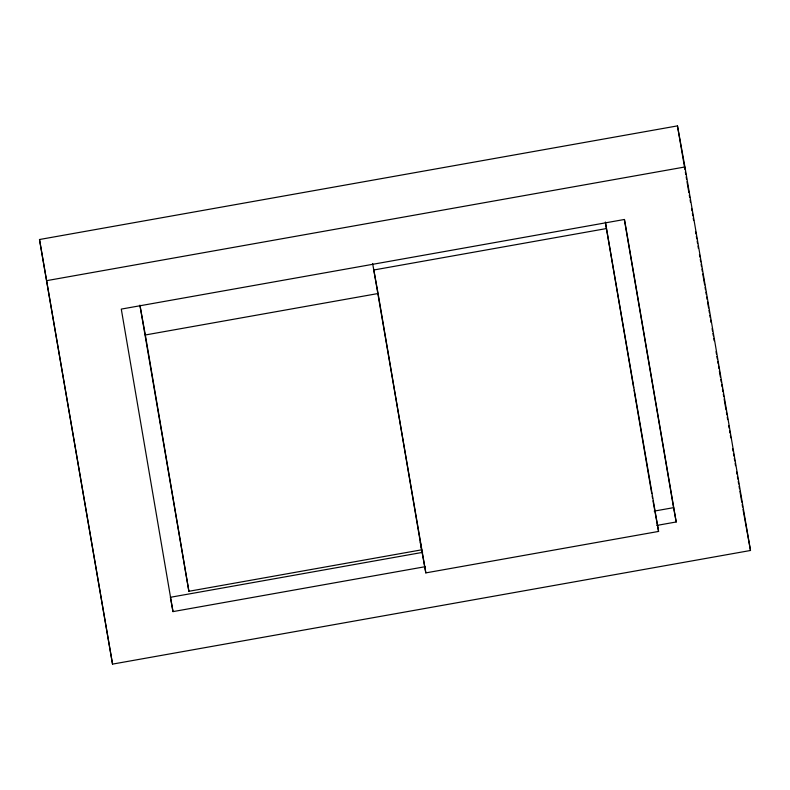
<?xml version="1.0" encoding="UTF-8"?>
<svg xmlns="http://www.w3.org/2000/svg" width="790" height="790" viewBox="0 0 790 790"><rect width="100%" height="100%" fill="white"/><g stroke="black" fill="none" stroke-linecap="round" stroke-linejoin="round"><path stroke-width="1.19" d="M39.5 239.518L677.465 125.887L684.94 166.967L750.5 550.482L112.535 664.114L39.5 239.518L112.535 664.114M46.985 280.598L684.94 166.967M606.542 228.537L373.798 269.992L425.83 572.888L658.583 531.433L605.357 222.02M378.084 293.525L421.633 549.83L188.889 591.285L145.34 334.98L378.084 293.525L372.613 263.475M422.591 552.368L170.383 597.289L172.99 611.608L425.208 566.687M654.189 511.11L673.594 507.654L624.376 219.729M656.806 525.429L676.201 521.973L624.495 219.462L121.285 309.097L172.99 611.608M743.015 509.402L750.5 550.482M673.594 507.654L676.201 521.973M653.004 500.85L658.583 531.433M420.25 542.226L420.645 544.399M421.04 546.571L425.83 572.888M145.34 334.98L139.909 305.147L188.889 591.285M677.465 125.887L684.93 169.573M685.345 172.003L685.76 174.432M686.174 176.861L686.589 179.291M687.004 181.71L688.87 192.632M689.285 195.061L689.7 197.49M690.114 199.919L690.529 202.349M691.566 208.412L691.981 210.841M692.395 213.27L692.81 215.7M693.225 218.119L693.64 220.548M695.506 231.47L695.921 233.899M696.336 236.328L696.75 238.758M697.165 241.187L697.58 243.606M697.995 246.036L698.409 248.465M699.446 254.528L699.861 256.957M700.286 259.387L700.7 261.816M701.115 264.245L701.53 266.674M701.945 269.094L702.359 271.523M702.774 273.952L704.64 284.874M705.055 287.303L705.47 289.733M705.885 292.152L706.3 294.581M706.714 297.01L707.129 299.44M707.544 301.869L708.581 307.932M708.995 310.361L709.41 312.791M709.825 315.22L710.24 317.639M710.654 320.069L711.069 322.498M712.106 328.571L712.521 330.99M712.936 333.42L713.35 335.849M713.765 338.278L714.18 340.707M716.046 351.629L716.461 354.048M716.876 356.478L717.29 358.907M717.705 361.336L718.12 363.765M718.535 366.195L718.949 368.614M719.364 371.043L720.401 377.116M720.816 379.536L721.231 381.965M721.645 384.394L722.06 386.824M722.475 389.253L722.889 391.672M723.304 394.101L723.719 396.531M724.134 398.96L726.01 409.882M726.425 412.311L726.84 414.74M727.254 417.16L727.669 419.589M728.706 425.662L729.121 428.091M729.535 430.51L729.95 432.94M730.365 435.369L730.78 437.798M732.646 448.72L733.061 451.149M733.476 453.569L733.89 455.998M734.305 458.427L734.72 460.856M735.135 463.286L735.549 465.705M736.586 471.778L737.001 474.207M737.416 476.637L737.83 479.056M738.245 481.485L738.66 483.915M739.075 486.344L739.489 488.773M739.904 491.192L741.77 502.124M742.185 504.543L742.6 506.973M605.584 223.491L633.659 387.742M634.074 390.181L651.75 493.592M652.175 496.031L652.589 498.46"/></g></svg>
